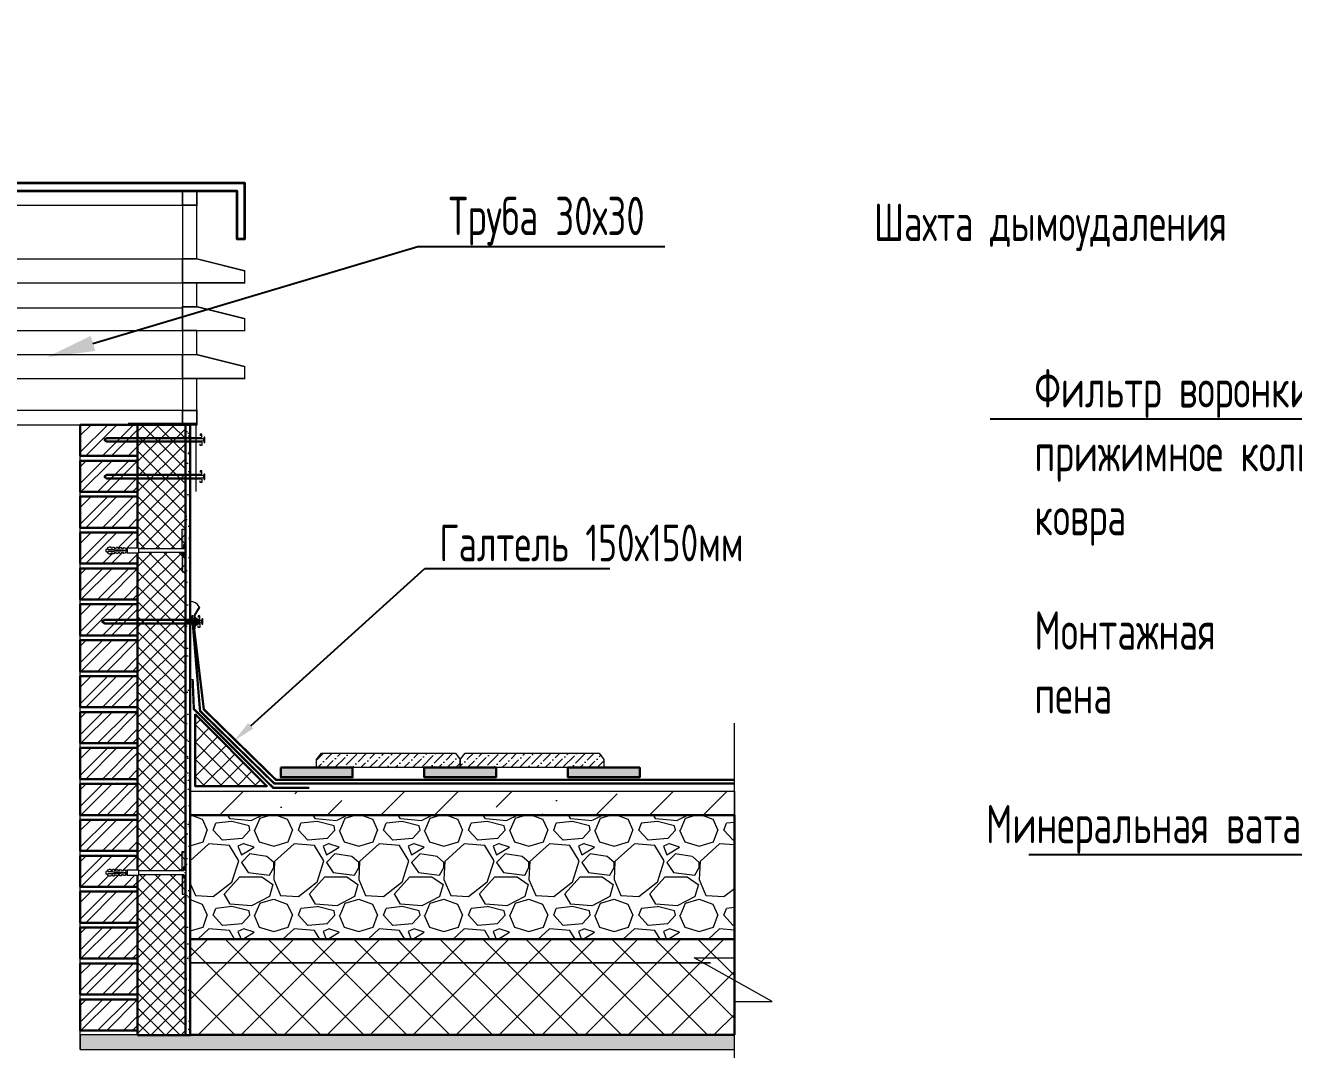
# Model space of a CAD drawing. Header units: millimetres. Extents: x -136099598 to 11807193, y 0 to 779331.
# Drawn here: x 829350 to 832000, y 376553 to 378692 of the extents above; entities that cross this region are included whole.
import ezdxf
from ezdxf import colors
from ezdxf.entities.mleader import LeaderData, LeaderLine
from ezdxf.math import Vec2, Vec3

# ---------------------------------------------------------------- set-up
doc = ezdxf.new("R2010")
doc.units = ezdxf.units.MM
doc.header["$MEASUREMENT"] = 0
doc.set_wipeout_variables(frame=1)
doc.linetypes.add('HIDDEN', pattern=[6, 4, -2])
doc.layers.get('0').update_dxf_attribs({"color": 250, "lineweight": 9})
for name, color, linetype, lineweight in [('1. АР_Разрез', 7, 'Continuous', 30), ('_0', 250, 'Continuous', 9), ('TN-ГИДРОИЗОЛЯЦИЯ БИТУМАЯ ВЕРХНЯЯ', 32, 'Continuous', 15), ('TN-МЕТАЛЛ КОНСТРУКЦИИ', 162, 'Continuous', 35), ('АР_Тонкие', 250, 'Continuous', 5), ('Контуры', 7, 'Continuous', 9), ('Штриховка в сечении', 7, 'Continuous', 18)]:
    doc.layers.add(name, color=color, linetype=linetype, lineweight=lineweight)
doc.styles.add('ISOCPEUR', font='isocpeur.ttf', dxfattribs={"width": 0.7})

# ---------------------------------------------------------------- blocks, each defined once
blk = doc.blocks.new('УЗЕЛ общий')
at = {"layer": 'АР_Тонкие'}
ml = blk.add_multileader_mtext('Standard', dxfattribs=at)
ml.set_content('\\pxqlsm1;Оконный блок из ПВХ профиля армированного (толщина профиля не менее 70 мм). Профиль ламинированный с двух сторон по RAL 7016.', color=256, style='ISOCPEUR')
ml.set_leader_properties()
ml.build(insert=Vec2(0, 0))
ml.multileader.update_dxf_attribs({"text_left_attachment_type": 6, "text_right_attachment_type": 6, "dogleg_length": 100, "arrow_head_size": 13.71})
ctx = ml.context
ctx.base_point, ctx.char_height, ctx.arrow_head_size, ctx.landing_gap_size, ctx.plane_origin, ctx.plane_x_axis = Vec3(390.54, -605.91), 13.71091, 13.71, 1.37, Vec3(-529.86, -1449.75), Vec3(-1, 0)
ctx.left_attachment, ctx.right_attachment = 6, 6
notes = []
notes.append((ctx, [(1, (1, 1, 0), (396.02, -605.91), (-1, 0), 5.48, [(0, [(602.67, -629.35)], 0, [])])]))
ctx.mtext.insert, ctx.mtext.width, ctx.mtext.defined_height, ctx.mtext.flow_direction = Vec3(110.35, -588.08), 340.461, 5.99, 5
for ctx, leaders in notes:
    for number, flags, end, landing, length, lines in leaders:
        leader = LeaderData()
        leader.index, (leader.has_last_leader_line, leader.has_dogleg_vector, leader.attachment_direction) = number, flags
        leader.last_leader_point, leader.dogleg_vector, leader.dogleg_length = Vec3(end), Vec3(landing), length
        for number, points, colour, breaks in lines:
            line = LeaderLine()
            line.index, line.vertices, line.color, line.breaks = number, Vec3.list(points), colors.encode_raw_color(colour), breaks
            leader.lines.append(line)
        ctx.leaders.append(leader)

msp = doc.modelspace()

# ---------------------------------------------------------------- hatches: boundary and pattern name
at = {"ltscale": 3}
h = msp.add_hatch(dxfattribs=at)
h.set_pattern_fill('STEEL', color=256, scale=12)
h.set_pattern_definition([(45, (220905.81, 361272.93), (-26.9407684, 26.9407684), []), (45, (220905.81, 361291.98), (-26.9407684, 26.9407684), [])])
h.paths.add_polyline_path([(829584.669, 377858.009), (829464.669, 377858.009), (829464.669, 377793.009), (829584.669, 377793.009)])
h = msp.add_hatch()
h.set_pattern_fill('NET', color=256, scale=7, angle=45)
h.set_pattern_definition([(45, (426447.27, 4065123.6), (-15.71544821, 15.71544821), []), (135, (426447.27, 4065123.6), (-15.71544821, -15.71544821), [])])
h.paths.add_polyline_path([(829584.669, 377858.009), (829584.669, 376583.009), (829684.669, 376583.009), (829684.669, 377858.009)])
h = msp.add_hatch(dxfattribs=at)
h.set_pattern_fill('STEEL', color=256, scale=12)
h.set_pattern_definition([(45, (220905.81, 361207.93), (-26.9407684, 26.9407684), []), (45, (220905.81, 361226.98), (-26.9407684, 26.9407684), [])])
h.paths.add_polyline_path([(829584.669, 377783.009), (829464.669, 377783.009), (829464.669, 377718.009), (829584.669, 377718.009)])
h = msp.add_hatch(dxfattribs=at)
h.set_pattern_fill('STEEL', color=256, scale=12)
h.set_pattern_definition([(45, (220905.81, 361122.93), (-26.9407684, 26.9407684), []), (45, (220905.81, 361141.98), (-26.9407684, 26.9407684), [])])
h.paths.add_polyline_path([(829584.669, 377708.009), (829464.669, 377708.009), (829464.669, 377643.009), (829584.669, 377643.009)])
h = msp.add_hatch(dxfattribs=at)
h.set_pattern_fill('STEEL', color=256, scale=12)
h.set_pattern_definition([(45, (220905.81, 361047.93), (-26.9407684, 26.9407684), []), (45, (220905.81, 361066.98), (-26.9407684, 26.9407684), [])])
h.paths.add_polyline_path([(829584.669, 377633.009), (829464.669, 377633.009), (829464.669, 377568.009), (829584.669, 377568.009)])
h = msp.add_hatch(dxfattribs=at)
h.set_pattern_fill('STEEL', color=256, scale=12)
h.set_pattern_definition([(45, (220905.81, 360982.93), (-26.9407684, 26.9407684), []), (45, (220905.81, 361001.98), (-26.9407684, 26.9407684), [])])
h.paths.add_polyline_path([(829584.669, 377558.009), (829464.669, 377558.009), (829464.669, 377493.009), (829584.669, 377493.009)])
h = msp.add_hatch(dxfattribs=at)
h.set_pattern_fill('STEEL', color=256, scale=12)
h.set_pattern_definition([(45, (220905.81, 360897.93), (-26.9407684, 26.9407684), []), (45, (220905.81, 360916.98), (-26.9407684, 26.9407684), [])])
h.paths.add_polyline_path([(829584.669, 377483.009), (829464.669, 377483.009), (829464.669, 377418.009), (829584.669, 377418.009)])
h = msp.add_hatch(dxfattribs=at)
h.set_pattern_fill('STEEL', color=256, scale=12)
h.set_pattern_definition([(45, (220905.81, 360832.93), (-26.9407684, 26.9407684), []), (45, (220905.81, 360851.98), (-26.9407684, 26.9407684), [])])
h.paths.add_polyline_path([(829584.669, 377408.009), (829464.669, 377408.009), (829464.669, 377343.009), (829584.669, 377343.009)])
h = msp.add_hatch(dxfattribs=at)
h.set_pattern_fill('STEEL', color=256, scale=12)
h.set_pattern_definition([(45, (220905.81, 360747.93), (-26.9407684, 26.9407684), []), (45, (220905.81, 360766.98), (-26.9407684, 26.9407684), [])])
h.paths.add_polyline_path([(829584.669, 377333.009), (829464.669, 377333.009), (829464.669, 377268.009), (829584.669, 377268.009)])
h = msp.add_hatch(dxfattribs=at)
h.set_pattern_fill('STEEL', color=256, scale=12)
h.set_pattern_definition([(45, (220905.81, 360682.93), (-26.9407684, 26.9407684), []), (45, (220905.81, 360701.98), (-26.9407684, 26.9407684), [])])
h.paths.add_polyline_path([(829584.669, 377258.009), (829464.669, 377258.009), (829464.669, 377193.009), (829584.669, 377193.009)])
h = msp.add_hatch()
h.set_pattern_fill('ANSI37', color=256, scale=8, style=0)
h.set_pattern_definition([(45, (669569.094, 282866.913), (-17.9605122, 17.9605122), []), (135, (669569.094, 282866.913), (-17.9605122, -17.9605122), [])])
h.paths.add_polyline_path([(829854.673, 377103.303), (829704.673, 377253.303), (829704.673, 377103.303)])
h = msp.add_hatch(dxfattribs=at)
h.set_pattern_fill('STEEL', color=256, scale=12)
h.set_pattern_definition([(45, (220905.81, 360597.93), (-26.9407684, 26.9407684), []), (45, (220905.81, 360616.98), (-26.9407684, 26.9407684), [])])
h.paths.add_polyline_path([(829584.669, 377183.009), (829464.669, 377183.009), (829464.669, 377118.009), (829584.669, 377118.009)])
h = msp.add_hatch()
h.set_pattern_fill('ANSI36', color=256, scale=4, angle=359.763727)
h.set_pattern_definition([(44.763727, (877399.188, 625042.764), (6.8369733, 24.6677202), [31.75, -6.35, 0, -6.35])])
h.paths.add_polyline_path([(829958.69, 377158.616), (829968.69, 377171.957), (830248.69, 377171.957), (830258.69, 377158.616), (830258.69, 377141.957), (829958.69, 377141.957)])
h = msp.add_hatch()
h.set_pattern_fill('ANSI36', color=256, scale=4, angle=359.763727)
h.set_pattern_definition([(44.763727, (877099.188, 625042.764), (6.8369733, 24.6677202), [31.75, -6.35, 0, -6.35])])
h.paths.add_polyline_path([(830258.69, 377158.616), (830268.69, 377171.957), (830548.69, 377171.957), (830558.69, 377158.616), (830558.69, 377141.957), (830258.69, 377141.957)])
h = msp.add_hatch(color=253)
h.dxf.hatch_style = 1
h.paths.add_polyline_path([(830033.69, 377141.957), (830033.69, 377121.957), (829883.69, 377121.957), (829883.69, 377141.957)])
h = msp.add_hatch(color=253)
h.dxf.hatch_style = 1
h.paths.add_polyline_path([(830333.69, 377141.957), (830333.69, 377121.957), (830183.69, 377121.957), (830183.69, 377141.957)])
h = msp.add_hatch(color=253)
h.dxf.hatch_style = 1
h.paths.add_polyline_path([(830633.69, 377141.957), (830633.69, 377121.957), (830483.69, 377121.957), (830483.69, 377141.957)])
h = msp.add_hatch(dxfattribs=at)
h.set_pattern_fill('STEEL', color=256, scale=12)
h.set_pattern_definition([(45, (220905.81, 360532.93), (-26.9407684, 26.9407684), []), (45, (220905.81, 360551.98), (-26.9407684, 26.9407684), [])])
h.paths.add_polyline_path([(829584.669, 377108.009), (829464.669, 377108.009), (829464.669, 377043.009), (829584.669, 377043.009)])
h = msp.add_hatch(dxfattribs=at)
h.set_pattern_fill('STEEL', color=256, scale=12)
h.set_pattern_definition([(45, (220905.81, 360447.93), (-26.9407684, 26.9407684), []), (45, (220905.81, 360466.98), (-26.9407684, 26.9407684), [])])
h.paths.add_polyline_path([(829584.669, 377033.009), (829464.669, 377033.009), (829464.669, 376968.009), (829584.669, 376968.009)])
h = msp.add_hatch(dxfattribs=at)
h.set_pattern_fill('STEEL', color=256, scale=12)
h.set_pattern_definition([(45, (220905.81, 360382.93), (-26.9407684, 26.9407684), []), (45, (220905.81, 360401.98), (-26.9407684, 26.9407684), [])])
h.paths.add_polyline_path([(829584.669, 376958.009), (829464.669, 376958.009), (829464.669, 376893.009), (829584.669, 376893.009)])
h = msp.add_hatch(dxfattribs=at)
h.set_pattern_fill('STEEL', color=256, scale=12)
h.set_pattern_definition([(45, (220905.81, 360297.93), (-26.9407684, 26.9407684), []), (45, (220905.81, 360316.98), (-26.9407684, 26.9407684), [])])
h.paths.add_polyline_path([(829584.669, 376883.009), (829464.669, 376883.009), (829464.669, 376818.009), (829584.669, 376818.009)])
h = msp.add_hatch(dxfattribs=at)
h.set_pattern_fill('STEEL', color=256, scale=12)
h.set_pattern_definition([(45, (220905.81, 360232.93), (-26.9407684, 26.9407684), []), (45, (220905.81, 360251.98), (-26.9407684, 26.9407684), [])])
h.paths.add_polyline_path([(829584.669, 376808.009), (829464.669, 376808.009), (829464.669, 376743.009), (829584.669, 376743.009)])
at = {"transparency": 33554687}
h = msp.add_hatch(dxfattribs=at)
h.set_pattern_fill('ANSI37', color=256, scale=20, angle=90)
h.set_pattern_definition([(135, (425323.545, 4063331.72), (-44.9012806, -44.9012806), []), (225, (425323.545, 4063331.72), (44.9012806, -44.9012806), [])])
h.paths.add_polyline_path([(829694.669, 376784.009), (829694.669, 376584.116), (830831.393, 376584.116), (830831.393, 376784.009)])
at = {"ltscale": 3}
h = msp.add_hatch(dxfattribs=at)
h.set_pattern_fill('STEEL', color=256, scale=12)
h.set_pattern_definition([(45, (220905.81, 360147.93), (-26.9407684, 26.9407684), []), (45, (220905.81, 360166.98), (-26.9407684, 26.9407684), [])])
h.paths.add_polyline_path([(829584.669, 376733.009), (829464.669, 376733.009), (829464.669, 376668.009), (829584.669, 376668.009)])
h = msp.add_hatch(dxfattribs=at)
h.set_pattern_fill('STEEL', color=256, scale=12)
h.set_pattern_definition([(45, (220905.81, 360082.93), (-26.9407684, 26.9407684), []), (45, (220905.81, 360101.98), (-26.9407684, 26.9407684), [])])
h.paths.add_polyline_path([(829584.669, 376658.009), (829464.669, 376658.009), (829464.669, 376593.009), (829584.669, 376593.009)])
at = {"layer": 'Штриховка в сечении', "transparency": 33554636}
h = msp.add_hatch(dxfattribs=at)
h.set_pattern_fill('ANSI36', color=256, scale=25)
h.set_pattern_definition([(45, (806788.64, 480360.3), (42.09495, 154.34815), [198.4375, -39.6875, 0, -39.6875])])
h.paths.add_polyline_path([(829694.669, 377093.009), (829694.669, 377043.009), (830831.393, 377043.009), (830831.393, 377093.009)])
at = {"layer": 'Штриховка в сечении', "lineweight": 5, "transparency": 33554636}
h = msp.add_hatch(dxfattribs=at)
h.set_pattern_fill('GRAVEL', color=256, scale=7)
h.set_pattern_definition([(228.0127875, (425323.013, 4082718.037), (-1422.40000011, -1600.1999999), [23.920501, -2368.133855]), (184.969741, (425307.011, 4082700.257), (2133.599999156, 177.800010129), [41.04833, -4063.7834225]), (132.5104471, (425266.117, 4082696.701), (1778.00000075, -1955.799999317), [28.943706, -2865.430596]), (267.273689, (425196.775, 4082652.251), (177.800000372, 3555.999999981), [37.380316, -3700.65062]), (292.83365418, (425194.997, 4082614.913), (-889.000000074, 2133.599999969), [36.654359, -3628.786542]), (357.273689, (425209.221, 4082581.131), (-3555.999999981, 177.800000372), [37.380316, -3700.65062]), (37.69424047, (425246.559, 4082579.353), (-2311.399999898, -1778.000000133), [49.433556, -4893.918072]), (72.25532837, (425285.675, 4082609.579), (1244.600000335, 3911.599999894), [46.670366, -4620.367962]), (121.42956562, (425299.899, 4082654.029), (-1422.400000202, 2311.399999876), [37.50691, -3713.188199]), (175.2363583, (425280.341, 4082686.033), (1955.79999997, -177.80000031), [42.81993, -2098.1755865]), (222.3974378, (425237.669, 4082689.589), (-2133.599999932, -1955.8000000745), [55.375454, -5482.174076]), (138.81407483, (425372.797, 4082650.473), (-1244.599999925, 1066.80000009), [18.900318, -1871.139608]), (171.4692344, (425358.573, 4082662.919), (2311.400000062, -355.599999597), [35.957739, -3559.82473]), (225, (425323.01, 4082668.25), (-2e-14, -177.8), [25.144654, -226.302518]), (203.1985905, (425310.567, 4082689.59), (889.00000002, 355.59999994), [13.540892, -1340.543566]), (291.8014095, (425298.12, 4082684.255), (-177.80000004, 533.4), [19.149593, -938.332709]), (30.9637565, (425305.233, 4082666.475), (533.40000001, 355.59999998), [31.102376, -1005.640871]), (161.5650512, (425331.903, 4082682.477), (355.6, -177.8), [22.4901, -539.762868]), (16.38954033, (425194.997, 4082684.255), (1778, 533.4), [31.50616, -3119.117867]), (70.34617594, (425225.223, 4082693.145), (-711.200000065, -1955.799999977), [26.431926, -2616.7550975]), (293.1985905, (425331.903, 4082718.037), (-355.59999994, 889.00000002), [27.081607, -1327.002851]), (343.61045967, (425342.571, 4082693.145), (-1778.000000037, 533.399999876), [31.50616, -3119.117867]), (339.4439548, (425194.997, 4082574.02), (-889, 355.6), [30.382464, -1488.741402]), (294.7751406, (425223.445, 4082563.351), (-889.00000106, 1955.79999952), [25.457048, -2520.251537]), (66.8014095, (425333.68, 4082540.237), (355.59999994, 889.00000002), [27.081607, -1327.002851]), (17.35402464, (425344.349, 4082565.129), (-2311.399999954, -711.20000015), [29.804792, -2950.666319]), (69.4439548, (425246.56, 4082540.237), (-355.60000001, -889), [15.191232, -1503.932634]), (101.3099325, (425323.013, 4082540.237), (-177.8, 711.2), [9.066022, -897.5396475]), (165.9637565, (425321.235, 4082549.127), (533.4, -177.8), [36.654359, -696.433821]), (186.00900596, (425285.675, 4082558.017), (1777.99999999, 177.800000093), [33.96869, -3362.8955404]), (303.6900675, (425305.233, 4082650.473), (-177.8, 355.6), [25.642672, -615.424345]), (353.1572266, (425319.457, 4082629.137), (3022.600000019, -355.599999842), [44.768973, -4432.1206346]), (60.9453959, (425363.907, 4082623.803), (-711.20000002, -1244.59999999), [18.305577, -1812.257462]), (90, (425372.8, 4082639.8), (-177.8, 177.8), [10.668, -167.132]), (120.25643716, (425282.119, 4082563.351), (711.199999913, -1244.60000005), [24.700687, -2445.375854]), (48.0127875, (425269.673, 4082584.687), (1422.400000117, 1600.199999896), [47.841002, -2344.213354]), (0, (425301.68, 4082620.25), (177.8, 177.8), [46.228, -131.572]), (325.3048465, (425347.905, 4082620.247), (1778.000000674, -1244.599999038), [28.112669, -2783.152171]), (254.0546041, (425371.02, 4082604.245), (-177.79999999, -711.2), [25.888036, -1268.515503]), (207.64597536, (425363.907, 4082579.353), (-3378.200000124, -1777.999999764), [42.150157, -4172.87251]), (175.42607874, (425326.569, 4082559.795), (-2311.4, 177.8), [44.592062, -4414.609252])])
h.paths.add_polyline_path([(829694.669, 377043.009), (829694.669, 376784.009), (830831.393, 376784.009), (830831.393, 377043.009)])
at = {"layer": 'Штриховка в сечении', "transparency": 33554636}
h = msp.add_hatch(dxfattribs=at)
h.set_pattern_fill('AR-SAND', color=256, scale=0.3)
h.set_pattern_definition([(37.5, (428201.158, 4070221.054), (-0.48000939, 14.68239712), [0, -11.5824, 0, -12.954, 0, -12.3825]), (7.5, (428201.158, 4070221.054), (13.48569849, 21.50475302), [0, -6.2484, 0, -10.4394, 0, -4.0005]), (327.5, (428191.785, 4070221.054), (23.729771107, 0.04311554), [0, -3.81, 0, -13.716, 0, -17.907]), (317.5, (428191.785, 4070221.054), (22.90669357, 6.6878797), [0, -1.905, 0, -8.9916, 0, -10.287])])
h.paths.add_polyline_path([(830831.421, 376553.009), (830831.393, 376583.009), (829464.677, 376583.563), (829464.677, 376553.563)])

# ---------------------------------------------------------------- linework, layer by layer
at = {"ltscale": 3}
msp.add_line((829464.669, 376553.009), (829464.669, 377858.009), dxfattribs=at)
for p, q in [((829723.885, 377832.117), (829723.885, 377820.917)), ((829723.885, 377755.17), (829723.885, 377743.97)), ((829688.242, 377446.655), (829689.242, 377448.155)), ((829689.255, 377447.653), (829688.242, 377446.655)), ((829689.242, 377445.155), (829688.242, 377446.655)), ((829689.242, 377448.155), (829689.255, 377447.653)), ((829689.242, 377448.155), (829696.142, 377448.155)), ((829689.242, 377445.155), (829694.666, 377445.155)), ((829689.255, 377447.653), (829693.242, 377447.155)), ((829693.242, 377448.155), (829693.242, 377447.155)), ((829694.442, 377446.447), (829693.242, 377447.155)), ((829693.242, 377445.155), (829694.442, 377446.447)), ((829694.821, 377446.447), (829694.666, 377445.155)), ((829695.558, 377444.264), (829694.666, 377445.155)), ((829694.821, 377446.447), (829695.558, 377444.264)), ((829694.821, 377446.447), (829695.558, 377445.155)), ((829695.558, 377445.155), (829696.866, 377445.155)), ((829695.558, 377444.264), (829695.558, 377445.155)), ((829696.142, 377449.051), (829697.758, 377444.264)), ((829696.142, 377449.051), (829697.038, 377448.155)), ((829696.142, 377449.051), (829696.142, 377448.155)), ((829696.142, 377448.155), (829696.866, 377445.155)), ((829697.758, 377444.264), (829696.866, 377445.155)), ((829697.038, 377448.155), (829698.342, 377448.155)), ((829697.038, 377448.155), (829697.758, 377445.155)), ((829697.758, 377445.155), (829699.066, 377445.155)), ((829697.758, 377444.264), (829697.758, 377445.155)), ((829698.342, 377449.051), (829699.958, 377444.264)), ((829698.342, 377449.051), (829699.238, 377448.155)), ((829698.342, 377449.051), (829698.342, 377448.155)), ((829698.342, 377448.155), (829699.066, 377445.155)), ((829699.958, 377444.264), (829699.066, 377445.155)), ((829699.238, 377448.155), (829700.542, 377448.155)), ((829699.238, 377448.155), (829699.958, 377445.155)), ((829699.958, 377445.155), (829701.266, 377445.155)), ((829699.958, 377444.264), (829699.958, 377445.155)), ((829700.542, 377449.051), (829702.158, 377444.264)), ((829700.542, 377449.051), (829701.438, 377448.155)), ((829700.542, 377449.051), (829700.542, 377448.155)), ((829700.542, 377448.155), (829701.266, 377445.155)), ((829702.158, 377444.264), (829701.266, 377445.155)), ((829701.438, 377448.155), (829702.742, 377448.155)), ((829701.438, 377448.155), (829702.158, 377445.155)), ((829702.158, 377445.155), (829703.466, 377445.155)), ((829702.158, 377444.264), (829702.158, 377445.155)), ((829702.742, 377449.051), (829704.358, 377444.264)), ((829702.742, 377449.051), (829703.638, 377448.155)), ((829702.742, 377449.051), (829702.742, 377448.155)), ((829702.742, 377448.155), (829703.466, 377445.155)), ((829704.358, 377444.264), (829703.466, 377445.155)), ((829703.638, 377448.155), (829704.704, 377448.155)), ((829703.638, 377448.155), (829704.358, 377445.155)), ((829704.358, 377445.155), (829704.704, 377445.155)), ((829704.358, 377444.264), (829704.358, 377445.155)), ((829704.704, 377454.359), (829704.704, 377438.98)), ((829706.361, 377454.344), (829706.361, 377438.965)), ((829708.361, 377453.205), (829706.361, 377453.205)), ((829708.361, 377453.205), (829706.361, 377453.205)), ((829708.361, 377440.105), (829706.361, 377440.105)), ((829708.361, 377453.405), (829708.361, 377439.905)), ((829708.361, 377453.405), (829708.861, 377453.405)), ((829708.361, 377439.905), (829708.861, 377439.905)), ((829709.866, 377450.155), (829708.861, 377453.405)), ((829708.861, 377453.405), (829708.861, 377439.905)), ((829709.895, 377443.155), (829708.861, 377439.905)), ((829709.861, 377451.155), (829709.9, 377442.151)), ((829710.861, 377451.155), (829709.862, 377451.155)), ((829710.861, 377442.155), (829709.899, 377442.151)), ((829710.861, 377446.655), (829710.861, 377451.155)), ((829714.861, 377450.155), (829710.861, 377450.155)), ((829714.861, 377446.655), (829710.861, 377446.655)), ((829710.861, 377446.655), (829710.861, 377442.155)), ((829714.861, 377443.155), (829710.861, 377443.155)), ((829714.861, 377443.155), (829710.861, 377443.155)), ((829714.861, 377443.155), (829711.776, 377443.155)), ((829714.861, 377446.655), (829714.861, 377450.155)), ((829714.861, 377446.655), (829714.861, 377443.155)), ((829719.639, 377452.496), (829719.639, 377441.296))]:
    msp.add_line(p, q)
for points in [[(828694.937, 378204.566), (829708.423, 378204.566), (829708.423, 378346.341), (828694.937, 378346.341)], [(828694.937, 378346.341), (828694.937, 378316.341), (829708.423, 378316.341), (829708.423, 378346.341)], [(829708.423, 378316.341), (829678.423, 378316.341), (829678.423, 378204.566), (829708.423, 378204.566)], [(829708.423, 378154.566), (829678.423, 378154.566), (829678.423, 378104.566), (829708.423, 378104.566)], [(829708.423, 378054.566), (829678.423, 378054.566), (829678.423, 378004.566), (829708.423, 378004.566)], [(829708.423, 377954.566), (829678.423, 377954.566), (829678.423, 377888.009), (829708.423, 377888.009)], [(828694.937, 377888.009), (828694.937, 377858.009), (829708.423, 377858.009), (829708.423, 377888.009)]]:
    msp.add_lwpolyline(points, close=True, dxfattribs=at)
at = {"ltscale": 3, "const_width": 3}
for points in [[(829708.423, 378316.341), (829678.423, 378316.341), (829678.423, 378346.341), (829708.423, 378346.341)], [(829678.423, 378204.566), (829708.423, 378204.566), (829808.423, 378179.566), (829808.423, 378154.566), (829678.423, 378154.566)], [(829678.423, 378104.566), (829708.423, 378104.566), (829808.423, 378079.566), (829808.423, 378054.566), (829678.423, 378054.566)], [(829678.423, 378004.566), (829708.423, 378004.566), (829808.423, 377979.566), (829808.423, 377954.566), (829678.423, 377954.566)], [(829708.423, 377858.009), (829678.423, 377858.009), (829678.423, 377888.009), (829708.423, 377888.009)]]:
    msp.add_lwpolyline(points, close=True, dxfattribs=at)
at = {"ltscale": 3}
for points in [[(828724.937, 378154.566), (829678.423, 378154.566)], [(828724.937, 378102.175), (829678.423, 378102.175)], [(828724.937, 378054.566), (829678.423, 378054.566)], [(828724.937, 378004.566), (829678.423, 378004.566)], [(828724.937, 377954.566), (829678.423, 377954.566)], [(829719.063, 377831.517), (829719.063, 377838.542), (829715.688, 377838.542), (829715.688, 377835.029)], [(829719.063, 377821.517), (829719.063, 377814.492), (829715.688, 377814.492), (829715.688, 377818.004)], [(829719.063, 377754.57), (829719.063, 377761.595), (829715.688, 377761.595), (829715.688, 377758.083)], [(829719.063, 377744.57), (829719.063, 377737.545), (829715.688, 377737.545), (829715.688, 377741.058)], [(829714.817, 377451.896), (829714.817, 377458.921), (829711.442, 377458.921), (829711.442, 377455.409)], [(829714.817, 377441.896), (829714.817, 377434.871), (829711.442, 377434.871), (829711.442, 377438.384)]]:
    msp.add_lwpolyline(points, dxfattribs=at)
for points in [[(829719.063, 377821.517), (829520.123, 377821.517), (829515.172, 377824.505), (829515.172, 377828.529), (829520.123, 377831.517), (829719.063, 377831.517)], [(829722.069, 377823.517), (829520.68, 377823.517), (829517.172, 377825.634), (829517.172, 377827.4), (829520.68, 377829.517), (829722.069, 377829.517)], [(829719.063, 377744.57), (829520.123, 377744.57), (829515.172, 377747.558), (829515.172, 377751.582), (829520.123, 377754.57), (829719.063, 377754.57)], [(829722.069, 377746.57), (829520.68, 377746.57), (829517.172, 377748.687), (829517.172, 377750.453), (829520.68, 377752.57), (829722.069, 377752.57)], [(829714.817, 377441.896), (829515.876, 377441.896), (829510.925, 377444.884), (829510.925, 377448.908), (829515.876, 377451.896), (829714.817, 377451.896)], [(829717.822, 377443.896), (829516.433, 377443.896), (829512.925, 377446.013), (829512.925, 377447.779), (829516.433, 377449.896), (829717.822, 377449.896)]]:
    msp.add_lwpolyline(points)
for points in [[(829725.069, 377820.917), (829725.069, 377832.117), (829723.885, 377832.117), (829722.069, 377829.517), (829722.069, 377823.517), (829723.885, 377820.917)], [(829725.069, 377743.97), (829725.069, 377755.17), (829723.885, 377755.17), (829722.069, 377752.57), (829722.069, 377746.57), (829723.885, 377743.97)], [(829713.229, 377477.767), (829702.704, 377460.658), (829702.704, 377432.161), (829704.704, 377432.161), (829704.704, 377460.095), (829714.932, 377476.719)], [(829720.822, 377441.296), (829720.822, 377452.496), (829719.639, 377452.496), (829717.822, 377449.896), (829717.822, 377443.896), (829719.639, 377441.296)]]:
    msp.add_lwpolyline(points, close=True)
msp.add_lwpolyline([(829713.229, 377477.767, 0.26293373), (829694.669, 377489.063)], format="xyb")
at = {"lineweight": 30}
for points in [[(829704.673, 377253.303), (829704.673, 377103.303), (829854.673, 377103.303)], [(829883.69, 377141.957), (830033.69, 377141.957), (830033.69, 377121.957), (829883.69, 377121.957)], [(830183.69, 377141.957), (830333.69, 377141.957), (830333.69, 377121.957), (830183.69, 377121.957)], [(830483.69, 377141.957), (830633.69, 377141.957), (830633.69, 377121.957), (830483.69, 377121.957)]]:
    msp.add_lwpolyline(points, close=True, dxfattribs=at)
at = {"lineweight": 18}
for points in [[(829968.69, 377171.957), (830248.69, 377171.957), (830258.69, 377158.616), (830258.69, 377141.957), (829958.69, 377141.957), (829958.69, 377158.616)], [(830268.69, 377171.957), (830548.69, 377171.957), (830558.69, 377158.616), (830558.69, 377141.957), (830258.69, 377141.957), (830258.69, 377158.616)]]:
    msp.add_lwpolyline(points, close=True, dxfattribs=at)
at = {"transparency": 33554687}
msp.add_lwpolyline([(829694.669, 376734.009), (830781.393, 376734.009), (830781.393, 376734.009), (829694.669, 376734.009)], close=True, dxfattribs=at)
msp.add_arc((829696.574, 377465.345), 20.463, 245.972665, 260.628846)
at = {"ltscale": 100}
for centre, start, end in [((829705.532, 377454.268), 5.23804, 173.768586), ((829705.532, 377439.048), 185.734727, 354.265273)]:
    msp.add_arc(centre, 0.833, start, end, dxfattribs=at)
at = {"layer": '1. АР_Разрез'}
for points in [[(829584.669, 377858.009), (829464.669, 377858.009), (829464.669, 377793.009), (829584.669, 377793.009)], [(829584.669, 377783.009), (829464.669, 377783.009), (829464.669, 377718.009), (829584.669, 377718.009)], [(829584.669, 377708.009), (829464.669, 377708.009), (829464.669, 377643.009), (829584.669, 377643.009)], [(829584.669, 377633.009), (829464.669, 377633.009), (829464.669, 377568.009), (829584.669, 377568.009)], [(829584.669, 377558.009), (829464.669, 377558.009), (829464.669, 377493.009), (829584.669, 377493.009)], [(829584.669, 377483.009), (829464.669, 377483.009), (829464.669, 377418.009), (829584.669, 377418.009)], [(829584.669, 377408.009), (829464.669, 377408.009), (829464.669, 377343.009), (829584.669, 377343.009)], [(829584.669, 377333.009), (829464.669, 377333.009), (829464.669, 377268.009), (829584.669, 377268.009)], [(829584.669, 377258.009), (829464.669, 377258.009), (829464.669, 377193.009), (829584.669, 377193.009)], [(829584.669, 377183.009), (829464.669, 377183.009), (829464.669, 377118.009), (829584.669, 377118.009)], [(829584.669, 377108.009), (829464.669, 377108.009), (829464.669, 377043.009), (829584.669, 377043.009)], [(829584.669, 377033.009), (829464.669, 377033.009), (829464.669, 376968.009), (829584.669, 376968.009)], [(829584.669, 376958.009), (829464.669, 376958.009), (829464.669, 376893.009), (829584.669, 376893.009)], [(829584.669, 376883.009), (829464.669, 376883.009), (829464.669, 376818.009), (829584.669, 376818.009)], [(829584.669, 376808.009), (829464.669, 376808.009), (829464.669, 376743.009), (829584.669, 376743.009)], [(829584.669, 376733.009), (829464.669, 376733.009), (829464.669, 376668.009), (829584.669, 376668.009)], [(829584.669, 376658.009), (829464.669, 376658.009), (829464.669, 376593.009), (829584.669, 376593.009)]]:
    msp.add_lwpolyline(points, close=True, dxfattribs=at)
at = {"layer": 'TN-ГИДРОИЗОЛЯЦИЯ БИТУМАЯ ВЕРХНЯЯ', "color": 0, "linetype": 'HIDDEN', "ltscale": 10, "const_width": 4.788}
for points in [[(830831.393, 377108.697), (829870.294, 377108.697), (829715.162, 377260.297), (829698.532, 377460.418)], [(830831.393, 377116.588), (829873.51, 377116.588), (829722.998, 377263.672), (829702.704, 377432.161)], [(829943.326, 377100.055), (829867.72, 377100.055), (829702.177, 377264.561), (829699.558, 377327.02)]]:
    msp.add_lwpolyline(points, dxfattribs=at)
at = {"layer": 'TN-МЕТАЛЛ КОНСТРУКЦИИ', "color": 0}
msp.add_lwpolyline([(828594.937, 378246.406), (828611.203, 378246.406), (828611.203, 378346.341), (829792.158, 378346.341), (829792.158, 378246.406), (829808.423, 378246.406), (829808.423, 378362.606), (828594.937, 378362.606)], close=True, dxfattribs=at)
at = {"layer": 'TN-МЕТАЛЛ КОНСТРУКЦИИ', "color": 0, "const_width": 3}
msp.add_lwpolyline([(829706.6, 377718.202), (829706.6, 377861.09), (829564.669, 377861.09)], dxfattribs=at)
at = {"layer": 'Контуры'}
msp.add_lwpolyline([(830831.393, 376250.754), (830831.393, 376653.294), (830910.652, 376653.294), (830747.419, 376744.38), (830831.393, 376744.38), (830831.393, 377234.993)], dxfattribs=at)
at = {"layer": 'Штриховка в сечении', "lineweight": 30}
for points in [[(829584.669, 376583.009), (829584.669, 377858.009), (829684.669, 377858.009), (829684.669, 376583.009)], [(829694.669, 377043.009), (830831.393, 377043.009), (830831.393, 376784.009), (829694.669, 376784.009)], [(829694.669, 376784.009), (830831.393, 376784.009), (830831.393, 376584.116), (829694.669, 376584.116)]]:
    msp.add_lwpolyline(points, close=True, dxfattribs=at)
at = {"layer": 'Штриховка в сечении'}
msp.add_lwpolyline([(829694.669, 377093.009), (830831.393, 377093.009), (830831.393, 377043.009), (829694.669, 377043.009)], close=True, dxfattribs=at)
at = {"layer": 'Штриховка в сечении', "lineweight": 13}
msp.add_lwpolyline([(829464.677, 376553.009), (830831.4, 376553.009), (830831.4, 376584.116), (829464.677, 376584.116)], close=True, dxfattribs=at)

# ---------------------------------------------------------------- block references
at = {"layer": '_0', "xscale": 18.233658215449, "yscale": 18.233658215449, "zscale": 18.233658215449}
msp.add_blockref('УЗЕЛ общий', (794076.627, 388966.184), dxfattribs=at)

# ---------------------------------------------------------------- texts
at = {"insert": (831088.402, 378319.569), "char_height": 77.76, "attachment_point": 1, "style": 'ISOCPEUR'}
msp.add_mtext_dynamic_manual_height_columns('\\pxql;{\\fISOCPEUR|b1|i0|c204|p34; Шахта дымоудаления}', width=2345.34167, gutter_width=0, heights=[146.474], dxfattribs=at)

# ---------------------------------------------------------------- leaders
ml = msp.add_multileader_mtext('Standard')
ml.set_content('Колпак на шахту', color=256, style='ISOCPEUR')
ml.set_leader_properties()
ml.build(insert=Vec2(0, 0))
ml.multileader.update_dxf_attribs({"text_left_attachment_type": 5, "text_right_attachment_type": 6, "dogleg_length": 60.192, "arrow_head_size": 100})
ctx = ml.context
ctx.base_point, ctx.char_height, ctx.arrow_head_size, ctx.landing_gap_size, ctx.plane_origin = Vec3(828352.132, 378588.169), 80, 100, 4, Vec3(831165.812, 384085.64)
ctx.left_attachment, ctx.right_attachment = 5, 6
notes = []
notes.append((ctx, [(1, (1, 1, 0), (829030.724, 378588.169), (-1, 0), 60.192, [(0, [(829201.68, 378362.606)], 0, [])])]))
ctx.mtext.insert, ctx.mtext.width, ctx.mtext.defined_height, ctx.mtext.flow_direction = Vec3(828225.332, 378692.169), 1413.12849, 136.898, 5
ml = msp.add_multileader_mtext('Standard')
ml.set_content('Труба 30х30', color=256, style='ISOCPEUR')
ml.set_leader_properties()
ml.build(insert=Vec2(0, 0))
ml.multileader.update_dxf_attribs({"text_left_attachment_type": 5, "text_right_attachment_type": 6, "dogleg_length": 30.096, "arrow_head_size": 100})
ctx = ml.context
ctx.base_point, ctx.char_height, ctx.arrow_head_size, ctx.landing_gap_size, ctx.plane_origin = Vec3(830230.507, 378230.172), 80, 100, 4, Vec3(835109.235, 389925.78)
ctx.left_attachment, ctx.right_attachment = 5, 6
notes.append((ctx, [(0, (1, 1, 0), (830170.315, 378230.172), (1, 0), 60.192, [(0, [(829395.548, 377999.365)], 0, [])])]))
ctx.mtext.insert, ctx.mtext.width, ctx.mtext.defined_height, ctx.mtext.flow_direction = Vec3(830234.507, 378334.172), 5659.59237, 273.796, 5
ml = msp.add_multileader_mtext('Standard')
ml.set_content('{\\C0;Фильтр воронки устанавливается на прижимное кольцо, не касаясь кровельного ковра }', color=256, style='ISOCPEUR')
ml.set_leader_properties()
ml.build(insert=Vec2(0, 0))
ml.multileader.update_dxf_attribs({"text_left_attachment_type": 5, "text_right_attachment_type": 6, "dogleg_length": 60.192, "arrow_head_size": 100})
ctx = ml.context
ctx.base_point, ctx.char_height, ctx.arrow_head_size, ctx.landing_gap_size, ctx.plane_origin = Vec3(831528.726, 377603.378), 80, 100, 4, Vec3(835892.838, 371343.238)
ctx.left_attachment, ctx.right_attachment = 5, 6
notes.append((ctx, [(1, (1, 1, 0), (833134.118, 377870.045), (-1, 0), 60.192, [(0, [(833071.603, 377364.44)], 0, [])])]))
ctx.mtext.insert, ctx.mtext.width, ctx.mtext.flow_direction = Vec3(831458.326, 377974.045), 1687.03618, 5
ml = msp.add_multileader_mtext('Standard')
ml.set_content('{\\H2x;Галтель 150х150мм} ', color=256, style='ISOCPEUR')
ml.set_leader_properties()
ml.build(insert=Vec2(0, 0))
ml.multileader.update_dxf_attribs({"text_left_attachment_type": 5, "text_right_attachment_type": 6, "dogleg_length": 60.192, "arrow_head_size": 48})
ctx = ml.context
ctx.base_point, ctx.char_height, ctx.arrow_head_size, ctx.landing_gap_size, ctx.plane_origin = Vec3(830213.425, 377557.511), 38.4, 48, 1.92, Vec3(830186.257, 377213.241)
ctx.left_attachment, ctx.right_attachment = 5, 6
notes.append((ctx, [(0, (1, 1, 0), (830184.533, 377557.511), (1, 0), 28.892, [(0, [(829785.496, 377197.242)], 0, [])])]))
ctx.mtext.insert, ctx.mtext.width, ctx.mtext.defined_height, ctx.mtext.flow_direction = Vec3(830215.345, 377649.671), 1014.50276, 159.246, 5
ml = msp.add_multileader_mtext('Standard')
ml.set_content('{\\C0;Монтажная пена}', color=256, style='ISOCPEUR')
ml.set_leader_properties()
ml.build(insert=Vec2(0, 0))
ml.multileader.update_dxf_attribs({"text_left_attachment_type": 5, "text_right_attachment_type": 6, "dogleg_length": 60.192, "arrow_head_size": 100})
ctx = ml.context
ctx.base_point, ctx.char_height, ctx.arrow_head_size, ctx.landing_gap_size, ctx.plane_origin = Vec3(831579.126, 377372.349), 80, 100, 4, Vec3(835378.775, 370958.122)
ctx.left_attachment, ctx.right_attachment = 5, 6
notes.append((ctx, [(1, (1, 1, 0), (832229.718, 377372.349), (-1, 0), 60.192, [(0, [(832689.341, 376954.816)], 0, [])])]))
ctx.mtext.insert, ctx.mtext.width, ctx.mtext.flow_direction = Vec3(831458.326, 377468.349), 0.7145, 5
ml = msp.add_multileader_mtext('Standard')
ml.set_content('{\\C0;Минеральная вата}', color=256, style='ISOCPEUR')
ml.set_leader_properties()
ml.build(insert=Vec2(0, 0))
ml.multileader.update_dxf_attribs({"text_left_attachment_type": 5, "text_right_attachment_type": 6, "dogleg_length": 60.192, "arrow_head_size": 100})
ctx = ml.context
ctx.base_point, ctx.char_height, ctx.arrow_head_size, ctx.landing_gap_size, ctx.plane_origin = Vec3(831493.512, 376960.061), 80, 100, 4, Vec3(835426.408, 370536.431)
ctx.left_attachment, ctx.right_attachment = 5, 6
notes.append((ctx, [(1, (1, 1, 0), (832216.904, 376960.061), (-1, 0), 60.192, [(0, [(832801.489, 376477.537)], 0, [])])]))
ctx.mtext.insert, ctx.mtext.width, ctx.mtext.defined_height, ctx.mtext.flow_direction = Vec3(831357.112, 377064.061), 1515.00037, 64.449, 5
for ctx, leaders in notes:
    for number, flags, end, landing, length, lines in leaders:
        leader = LeaderData()
        leader.index, (leader.has_last_leader_line, leader.has_dogleg_vector, leader.attachment_direction) = number, flags
        leader.last_leader_point, leader.dogleg_vector, leader.dogleg_length = Vec3(end), Vec3(landing), length
        for number, points, colour, breaks in lines:
            line = LeaderLine()
            line.index, line.vertices, line.color, line.breaks = number, Vec3.list(points), colors.encode_raw_color(colour), breaks
            leader.lines.append(line)
        ctx.leaders.append(leader)

# ---------------------------------------------------------------- next in the draw order: wipeouts: each hides what was drawn before it
at = {"lineweight": 0}
msp.add_wipeout([(829582.803, 377595.487), (829586.548, 377599.233), (829681.107, 377599.233), (829681.107, 377604.583), (829681.998, 377604.583), (829683.836, 377602.714), (829685.09, 377600.602), (829686.344, 377597.42), (829686.457, 377596.379), (829683.782, 377596.379), (829683.782, 377594.596), (829686.457, 377594.596), (829686.344, 377593.555), (829685.09, 377590.372), (829683.836, 377588.26), (829681.998, 377586.392), (829681.107, 377586.392), (829681.107, 377591.742), (829586.548, 377591.742)], dxfattribs=at)

# ---------------------------------------------------------------- next in the draw order: hatches: boundary and pattern name
h = msp.add_hatch(color=256)
h.paths.add_polyline_path([(829684.673, 377550.9), (829677.54, 377550.9), (829677.54, 377590.85), (829680.215, 377590.85), (829680.215, 377583.716), (829684.673, 377583.716)])
h.paths.add_polyline_path([(829684.673, 377607.258), (829680.215, 377607.258), (829680.215, 377600.124), (829677.54, 377600.124), (829677.54, 377640.074), (829684.673, 377640.074)])
at = {"layer": 'Штриховка в сечении', "ltscale": 3, "transparency": 33554636}
h = msp.add_hatch(dxfattribs=at)
h.set_pattern_fill('AR-SAND', color=256, scale=0.7)
h.set_pattern_definition([(37.5, (222434.502, 363597.488), (-1.1200219, 34.2589266), [0, -27.0256, 0, -30.226, 0, -28.8925]), (7.5, (222434.5, 363597.488), (31.4666298, 50.177757), [0, -14.5796, 0, -24.3586, 0, -9.3345]), (327.5, (222412.632, 363597.488), (55.3694659, 0.100603), [0, -8.89, 0, -32.004, 0, -41.783]), (317.5, (222412.63, 363597.488), (53.4489517, 15.6050526), [0, -4.445, 0, -20.9804, 0, -24.003])])
h.paths.add_polyline_path([(829694.669, 377858.009), (829684.669, 377858.009), (829684.669, 376583.009), (829694.669, 376583.009)])

# ---------------------------------------------------------------- next in the draw order: linework, layer by layer
at = {"lineweight": 30, "ltscale": 3}
msp.add_lwpolyline([(829694.669, 377858.009), (829684.669, 377858.009), (829684.669, 376583.009), (829694.669, 376583.009)], close=True, dxfattribs=at)
for points in [[(829680.215, 377600.124), (829677.54, 377600.124), (829677.54, 377640.074), (829684.673, 377640.074), (829684.673, 377607.258), (829680.215, 377607.258)], [(829680.215, 377590.85), (829677.54, 377590.85), (829677.54, 377550.9), (829684.673, 377550.9), (829684.673, 377583.716), (829680.215, 377583.716)]]:
    msp.add_lwpolyline(points, close=True)

# ---------------------------------------------------------------- next in the draw order: wipeouts: each hides what was drawn before it
at = {"lineweight": 0}
msp.add_wipeout([(829586.548, 377601.105), (829586.548, 377589.869), (829563.14, 377589.869), (829563.14, 377601.105)], dxfattribs=at)

# ---------------------------------------------------------------- next in the draw order: linework, layer by layer
msp.add_lwpolyline([(829686.457, 377596.379), (829686.344, 377597.42), (829685.09, 377600.602), (829683.836, 377602.714), (829681.998, 377604.583), (829681.107, 377604.583), (829681.107, 377599.233), (829586.548, 377599.233), (829586.548, 377591.742), (829681.107, 377591.742), (829681.107, 377586.392), (829681.998, 377586.392), (829683.836, 377588.26), (829685.09, 377590.372), (829686.344, 377593.555), (829686.457, 377594.596), (829683.782, 377594.596), (829683.782, 377596.379), (829686.457, 377596.379)], close=True)

# ---------------------------------------------------------------- next in the draw order: wipeouts: each hides what was drawn before it
for points in [[(829563.14, 377589.869), (829562.107, 377591.69), (829558.367, 377591.494), (829558.465, 377589.624), (829555.66, 377589.477), (829554.627, 377591.298), (829550.886, 377591.102), (829550.984, 377589.232), (829548.179, 377589.085), (829547.146, 377590.906), (829543.406, 377590.71), (829543.504, 377588.84), (829540.699, 377588.693), (829539.666, 377590.514), (829535.926, 377590.318), (829536.024, 377588.448), (829533.219, 377588.301), (829532.186, 377590.122), (829528.445, 377589.926), (829528.543, 377588.056), (829525.738, 377587.909), (829522.368, 377589.608), (829522.172, 377593.348), (829562.993, 377595.487), (829522.172, 377597.627), (829522.368, 377601.367), (829525.738, 377603.065), (829528.543, 377602.918), (829528.445, 377601.048), (829532.186, 377600.852), (829533.219, 377602.673), (829536.024, 377602.526), (829535.926, 377600.656), (829539.666, 377600.46), (829540.699, 377602.281), (829543.504, 377602.134), (829543.406, 377600.264), (829547.146, 377600.068), (829548.179, 377601.889), (829550.984, 377601.742), (829550.886, 377599.872), (829554.627, 377599.676), (829555.66, 377601.497), (829558.465, 377601.35), (829558.367, 377599.48), (829562.107, 377599.284), (829563.14, 377601.105)], [(829582.803, 376922.545), (829586.548, 376926.29), (829681.107, 376926.29), (829681.107, 376931.641), (829681.998, 376931.641), (829683.836, 376929.772), (829685.09, 376927.66), (829686.344, 376924.477), (829686.457, 376923.437), (829683.782, 376923.437), (829683.782, 376921.653), (829686.457, 376921.653), (829686.344, 376920.612), (829685.09, 376917.43), (829683.836, 376915.318), (829681.998, 376913.449), (829681.107, 376913.449), (829681.107, 376918.8), (829586.548, 376918.8)]]:
    msp.add_wipeout(points, dxfattribs=at)

# ---------------------------------------------------------------- next in the draw order: hatches: boundary and pattern name
h = msp.add_hatch(color=256)
h.paths.add_polyline_path([(829684.673, 376877.958), (829677.54, 376877.958), (829677.54, 376917.908), (829680.215, 376917.908), (829680.215, 376910.774), (829684.673, 376910.774)])
h.paths.add_polyline_path([(829684.673, 376934.316), (829680.215, 376934.316), (829680.215, 376927.182), (829677.54, 376927.182), (829677.54, 376967.132), (829684.673, 376967.132)])

# ---------------------------------------------------------------- next in the draw order: linework, layer by layer
for points in [[(829680.215, 376927.182), (829677.54, 376927.182), (829677.54, 376967.132), (829684.673, 376967.132), (829684.673, 376934.316), (829680.215, 376934.316)], [(829680.215, 376917.908), (829677.54, 376917.908), (829677.54, 376877.958), (829684.673, 376877.958), (829684.673, 376910.774), (829680.215, 376910.774)]]:
    msp.add_lwpolyline(points, close=True)

# ---------------------------------------------------------------- next in the draw order: wipeouts: each hides what was drawn before it
for points in [[(829522.172, 377597.627), (829562.993, 377595.487), (829522.172, 377593.348), (829522.256, 377591.742), (829521.005, 377591.742), (829519.133, 377592.678), (829519.133, 377598.296), (829521.005, 377599.233), (829522.256, 377599.233)], [(829586.548, 376928.163), (829586.548, 376916.927), (829563.14, 376916.927), (829563.14, 376928.163)]]:
    msp.add_wipeout(points, dxfattribs=at)

# ---------------------------------------------------------------- next in the draw order: linework, layer by layer
for points in [[(829522.172, 377597.627), (829562.993, 377595.487), (829522.172, 377593.348), (829522.256, 377591.742), (829521.005, 377591.742), (829519.133, 377592.678), (829519.133, 377598.296), (829521.005, 377599.233), (829522.256, 377599.233)], [(829563.14, 377589.869), (829562.107, 377591.69), (829558.367, 377591.494), (829558.465, 377589.624), (829555.66, 377589.477), (829554.627, 377591.298), (829550.886, 377591.102), (829550.984, 377589.232), (829548.179, 377589.085), (829547.146, 377590.906), (829543.406, 377590.71), (829543.504, 377588.84), (829540.699, 377588.693), (829539.666, 377590.514), (829535.926, 377590.318), (829536.024, 377588.448), (829533.219, 377588.301), (829532.186, 377590.122), (829528.445, 377589.926), (829528.543, 377588.056), (829525.738, 377587.909), (829522.368, 377589.608), (829522.172, 377593.348), (829562.993, 377595.487), (829522.172, 377597.627), (829522.368, 377601.367), (829525.738, 377603.065), (829528.543, 377602.918), (829528.445, 377601.048), (829532.186, 377600.852), (829533.219, 377602.673), (829536.024, 377602.526), (829535.926, 377600.656), (829539.666, 377600.46), (829540.699, 377602.281), (829543.504, 377602.134), (829543.406, 377600.264), (829547.146, 377600.068), (829548.179, 377601.889), (829550.984, 377601.742), (829550.886, 377599.872), (829554.627, 377599.676), (829555.66, 377601.497), (829558.465, 377601.35), (829558.367, 377599.48), (829562.107, 377599.284), (829563.14, 377601.105)], [(829586.548, 377601.105), (829586.548, 377589.869), (829563.14, 377589.869), (829563.14, 377601.105), (829586.548, 377601.105)], [(829686.457, 376923.437), (829686.344, 376924.477), (829685.09, 376927.66), (829683.836, 376929.772), (829681.998, 376931.641), (829681.107, 376931.641), (829681.107, 376926.29), (829586.548, 376926.29), (829586.548, 376918.8), (829681.107, 376918.8), (829681.107, 376913.449), (829681.998, 376913.449), (829683.836, 376915.318), (829685.09, 376917.43), (829686.344, 376920.612), (829686.457, 376921.653), (829683.782, 376921.653), (829683.782, 376923.437), (829686.457, 376923.437)]]:
    msp.add_lwpolyline(points, close=True)

# ---------------------------------------------------------------- next in the draw order: wipeouts: each hides what was drawn before it
msp.add_wipeout([(829563.14, 376916.927), (829562.107, 376918.748), (829558.367, 376918.552), (829558.465, 376916.682), (829555.66, 376916.535), (829554.627, 376918.356), (829550.886, 376918.16), (829550.984, 376916.29), (829548.179, 376916.143), (829547.146, 376917.964), (829543.406, 376917.768), (829543.504, 376915.898), (829540.699, 376915.751), (829539.666, 376917.572), (829535.926, 376917.376), (829536.024, 376915.506), (829533.219, 376915.359), (829532.186, 376917.18), (829528.445, 376916.984), (829528.543, 376915.114), (829525.738, 376914.967), (829522.368, 376916.665), (829522.172, 376920.405), (829562.993, 376922.545), (829522.172, 376924.684), (829522.368, 376928.424), (829525.738, 376930.123), (829528.543, 376929.976), (829528.445, 376928.106), (829532.186, 376927.91), (829533.219, 376929.731), (829536.024, 376929.584), (829535.926, 376927.714), (829539.666, 376927.518), (829540.699, 376929.339), (829543.504, 376929.192), (829543.406, 376927.322), (829547.146, 376927.126), (829548.179, 376928.947), (829550.984, 376928.8), (829550.886, 376926.93), (829554.627, 376926.734), (829555.66, 376928.555), (829558.465, 376928.408), (829558.367, 376926.538), (829562.107, 376926.342), (829563.14, 376928.163)], dxfattribs=at)

# ---------------------------------------------------------------- next in the draw order: wipeouts: each hides what was drawn before it
msp.add_wipeout([(829522.172, 376924.684), (829562.993, 376922.545), (829522.172, 376920.405), (829522.256, 376918.8), (829521.005, 376918.8), (829519.133, 376919.736), (829519.133, 376925.354), (829521.005, 376926.29), (829522.256, 376926.29)], dxfattribs=at)

# ---------------------------------------------------------------- next in the draw order: linework, layer by layer
for points in [[(829522.172, 376924.684), (829562.993, 376922.545), (829522.172, 376920.405), (829522.256, 376918.8), (829521.005, 376918.8), (829519.133, 376919.736), (829519.133, 376925.354), (829521.005, 376926.29), (829522.256, 376926.29)], [(829563.14, 376916.927), (829562.107, 376918.748), (829558.367, 376918.552), (829558.465, 376916.682), (829555.66, 376916.535), (829554.627, 376918.356), (829550.886, 376918.16), (829550.984, 376916.29), (829548.179, 376916.143), (829547.146, 376917.964), (829543.406, 376917.768), (829543.504, 376915.898), (829540.699, 376915.751), (829539.666, 376917.572), (829535.926, 376917.376), (829536.024, 376915.506), (829533.219, 376915.359), (829532.186, 376917.18), (829528.445, 376916.984), (829528.543, 376915.114), (829525.738, 376914.967), (829522.368, 376916.665), (829522.172, 376920.405), (829562.993, 376922.545), (829522.172, 376924.684), (829522.368, 376928.424), (829525.738, 376930.123), (829528.543, 376929.976), (829528.445, 376928.106), (829532.186, 376927.91), (829533.219, 376929.731), (829536.024, 376929.584), (829535.926, 376927.714), (829539.666, 376927.518), (829540.699, 376929.339), (829543.504, 376929.192), (829543.406, 376927.322), (829547.146, 376927.126), (829548.179, 376928.947), (829550.984, 376928.8), (829550.886, 376926.93), (829554.627, 376926.734), (829555.66, 376928.555), (829558.465, 376928.408), (829558.367, 376926.538), (829562.107, 376926.342), (829563.14, 376928.163)], [(829586.548, 376928.163), (829586.548, 376916.927), (829563.14, 376916.927), (829563.14, 376928.163), (829586.548, 376928.163)]]:
    msp.add_lwpolyline(points, close=True)

doc.saveas('drawing.dxf')
